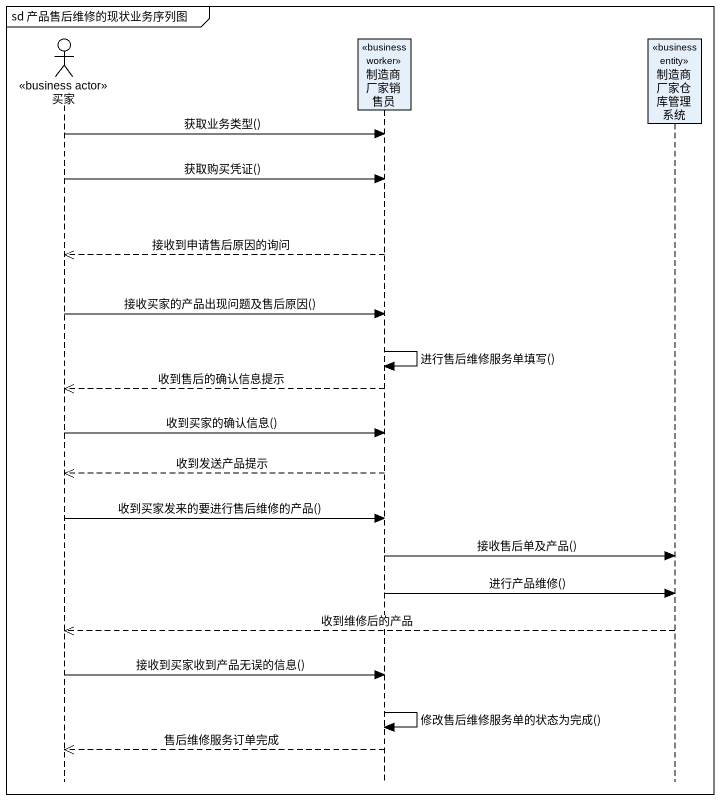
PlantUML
@startuml
mainframe sd 产品售后维修的现状业务序列图
hide footbox
actor 买家 <<business actor>>
participant 制造商厂家销售员 <<business worker>>
participant 制造商厂家仓库管理系统 <<business entity>>

买家 -> 制造商厂家销售员 : 获取业务类型()
买家 -> 制造商厂家销售员 : 获取购买凭证()
制造商厂家销售员 -->> 买家 : 接收到申请售后原因的询问
买家 -> 制造商厂家销售员 : 接收买家的产品出现问题及售后原因()
制造商厂家销售员 -> 制造商厂家销售员 : 进行售后维修服务单填写()
制造商厂家销售员 -->> 买家 : 收到售后的确认信息提示
买家 -> 制造商厂家销售员 : 收到买家的确认信息()
制造商厂家销售员 -->> 买家 : 收到发送产品提示
买家 -> 制造商厂家销售员 : 收到买家发来的要进行售后维修的产品()
制造商厂家销售员 -> 制造商厂家仓库管理系统 : 接收售后单及产品()
制造商厂家销售员 -> 制造商厂家仓库管理系统 : 进行产品维修()
制造商厂家仓库管理系统 -->> 买家 : 收到维修后的产品
买家 -> 制造商厂家销售员 : 接收到买家收到产品无误的信息()
制造商厂家销售员 -> 制造商厂家销售员 : 修改售后维修服务单的状态为完成()
制造商厂家销售员 -->> 买家 : 售后维修服务订单完成
@enduml
